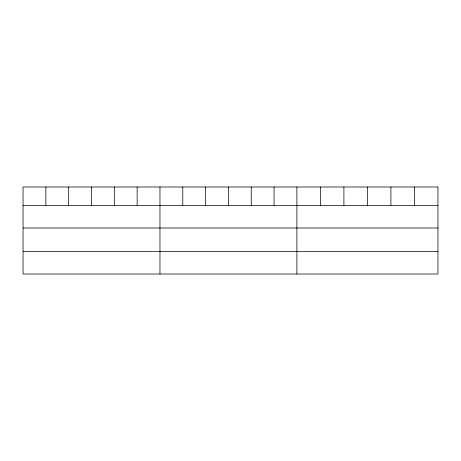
<?xml version="1.0" encoding="UTF-8"?>
<svg xmlns="http://www.w3.org/2000/svg" width="461" height="461" viewBox="0 0 461 461"><rect width="100%" height="100%" fill="white"/><g stroke="black" fill="none" stroke-linecap="round" stroke-linejoin="round"><path stroke-width="0.69" d="M23.05 205.347L437.95 205.347M23.05 228.005L437.95 228.005M23.05 251.354L437.95 251.354M414.439 186.987L414.439 205.347M390.928 186.987L390.928 205.347M367.417 186.987L367.417 205.347M343.906 186.987L343.906 205.347M320.395 186.987L320.395 205.347M296.884 186.987L296.884 274.013M274.065 186.987L274.065 205.347M251.245 186.987L251.245 205.347M228.425 186.987L228.425 205.347M205.606 186.987L205.606 205.347M182.787 186.987L182.787 205.347M159.967 186.987L159.967 274.013M137.148 186.987L137.148 205.347M114.328 186.987L114.328 205.347M91.509 186.987L91.509 205.347M68.689 186.987L68.689 205.347M45.87 186.987L45.87 205.347M437.95 186.987L23.05 186.987L23.05 274.013L437.95 274.013L437.95 186.987"/></g></svg>
